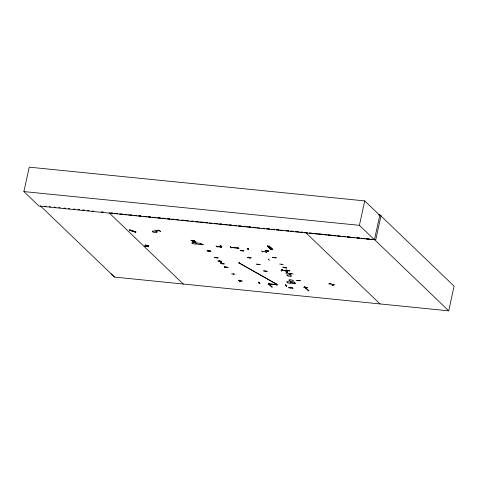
<?xml version="1.0" encoding="UTF-8"?>
<svg xmlns="http://www.w3.org/2000/svg" width="478" height="478" viewBox="0 0 478 478"><rect width="100%" height="100%" fill="white"/><g stroke="black" fill="none" stroke-linecap="round" stroke-linejoin="round"><path stroke-width="0.72" d="M247.413 248.339L248.596 249.636L247.234 248.291M247.299 248.363L248.697 249.594L247.401 248.285M269.586 284.446L268.289 283.191L269.562 284.494M286.621 286.179L285.336 284.876M192.371 241.575L195.944 241.934M207.088 250.825L210.679 251.225M207.094 250.86L210.673 251.189M214.568 257.588L218.153 257.935L214.449 257.642M231.561 273.852L235.068 274.175M238.576 280.61L242.215 281.046L238.636 280.682M247.407 257.409L250.938 257.672M250.992 257.779L247.335 257.349L250.92 257.72M275.878 257.827L272.221 257.421L275.806 257.785M279.672 264.041L283.305 264.519M307.366 287.595L303.715 287.188L307.3 287.553M217.986 261.024L221.565 261.388L217.95 261M224.397 267.005C235.69 268.313 216.665 266.115 227.773 267.327M289.823 270.936L286.226 270.488L289.805 270.853M286.722 267.943L283.119 267.507L286.698 267.901M289.369 273.541L293.139 273.924M281.93 270.172L286.949 271.247L281.984 270.058M378.421 214.747L379.879 214.897L374.453 239.783L38.951 206.036L23.9 191.582L29.224 167.157L364.732 200.903L379.777 215.357M221.093 247.508L219.85 246.068M220.507 245.811L220.525 246.224L220.531 245.8M281.094 270.865L281.966 269.21L282.384 269.323L281.518 270.966L281.094 270.865L281.488 270.853M286.902 272.257L287.774 270.596L287.35 270.512L286.483 272.155L286.902 272.257L286.567 272.107M340.109 236.329L337.964 235.905M374.453 239.783L359.402 225.335L364.732 200.903M381.05 215.536L375.768 239.759L370.862 239.263M305.639 232.505L380.034 303.936L448.717 310.843L454.1 286.161L379.879 214.897M144.655 246.062L148.473 246.821L144.679 245.991M286.298 267.483L282.683 267.118M146.507 246.415L146.812 245.447M146.489 246.325L146.961 245.567M203.646 244.467L200.067 244.144M240.326 250.586L243.858 250.908M243.911 250.95L240.261 250.556M256.644 264.185L260.229 264.549L256.65 264.125M300.22 280.729L296.719 280.407M296.701 280.425L300.298 280.771M191.045 240.303L194.618 240.661M237.53 247.389L238.922 248.668L237.626 247.413M275.627 283.974L277.019 285.193M275.716 283.956L277.013 285.211M154.92 230.115L157.459 231.406M135.543 232.129L129.377 230.038L135.501 232.153M192.437 240.494L193.751 241.737M193.913 241.743L192.616 240.47L193.937 241.778M200.832 243.643L202.314 244.927L201.029 243.672M216.014 245.865L217.49 247.114M220.699 261.807L219.42 260.534L220.884 261.777M248.5 249.564L247.216 248.309M248.847 257.086L250.161 258.377L248.877 257.122M240.213 281.488L238.94 280.216L240.237 281.464M261.394 250.813L262.852 252.055M285.497 284.864L286.609 286.131M328.888 283.896L331.045 283.49M285.975 273.147L287.421 272.46M291.921 282.809L295.051 283.173L294.125 282.032L295.637 283.49L291.95 283.084L290.499 281.691L291.974 282.731M272.37 249.414L268.995 246.116L272.824 249.54L269.114 246.128M272.335 249.414L268.756 246.08M291.21 273.721L289.572 274.294M291.006 273.595L289.519 274.3L291.012 273.697M156.276 230.755L158.965 230.755M193.237 241.109L193.596 241.127M193.715 241.253L193.435 241.229M270.787 249.331L267.31 245.925L271.379 249.385L267.835 245.913M201.782 244.324L202.086 244.461L201.782 244.342M226.178 267.292L226.47 267.423M233.186 273.99L233.33 274.002M298.433 280.664L298.726 280.795M305.299 287.224L305.585 287.368M334.373 284.834L332.025 285.193L334.373 284.816M242.053 250.825L242.25 250.848M258.365 264.382L258.532 264.394M281.506 264.274L281.387 264.143M233.061 273.864L233.401 274.211M291.598 273.966L291.466 273.84M298.469 280.562L298.344 280.544M216.845 246.493L220.46 246.905M265.404 251.751L265.798 251.798M220.836 246.254L220.478 246.212M249.498 257.726L249.892 257.767M268.283 259.656L268.6 259.65M239.418 263.157L239.006 263.055L239.323 263.097M239.753 280.855L240.147 280.945M258.909 282.833L258.496 282.743L258.891 282.827M286.137 285.521L286.573 285.611L286.197 285.527M305.293 287.499L304.946 287.409M220.394 246.899L216.916 246.552M262.32 251.488L262.601 251.47M265.774 251.84L262.261 251.44M248.076 248.942L248.476 249.026L248.166 249.008M266.82 250.831L267.053 250.986M268.618 259.697L268.367 259.674M239.048 263.067L277.354 284.613L239.687 263.139L239.024 263.109M290.17 273.966L286.764 272.884M231.776 247.49L237.703 248.07L231.28 247.526M23.9 191.582L359.402 225.335M44.741 206.257L46.217 206.406M49.174 206.705L50.65 206.855M54.343 207.225L55.818 207.374M58.77 207.667L60.252 207.816M65.42 208.336L63.944 208.187L65.384 208.3M68.372 208.635L69.854 208.784M73.546 209.155L75.022 209.304L73.51 209.125M79.45 209.752L77.974 209.603L79.426 209.723M82.407 210.045L84.624 210.272L83.124 210.099M87.576 210.565L89.051 210.714L87.558 210.547M92.009 211.013L93.485 211.162M111.219 212.943L112.706 213.092M115.67 213.391L117.158 213.541M120.868 213.917L122.35 214.066M125.32 214.365L126.801 214.514M130.512 214.885L132 215.034M134.963 215.333L136.451 215.482M139.421 215.781L140.902 215.931M144.613 216.307L146.095 216.456M149.064 216.755L150.546 216.904M154.257 217.275L155.744 217.424M158.714 217.723L160.196 217.872M163.165 218.171L165.388 218.392M168.358 218.691L169.839 218.84M172.809 219.139L174.297 219.288M182.459 220.113L183.94 220.262M192.102 221.081L193.59 221.23M196.554 221.529L198.041 221.678M201.752 222.055L203.234 222.204M206.203 222.503L207.685 222.652M215.847 223.471L217.335 223.62M220.304 223.919L221.786 224.068M225.496 224.439L226.978 224.588M229.948 224.887L231.436 225.036M235.14 225.413L236.628 225.562M239.598 225.861L241.079 226.01M244.049 226.309L246.272 226.53M249.241 226.829L250.729 226.978M253.693 227.277L255.18 227.426M263.342 228.251L264.824 228.4M267.794 228.699L269.275 228.848M272.986 229.219L274.474 229.368M277.437 229.667L278.925 229.816M287.087 230.635L288.569 230.784M291.538 231.083L293.026 231.233M296.73 231.609L298.218 231.758M301.188 232.057L302.67 232.206M109.91 212.961L112.88 213.26M114.362 213.409L117.331 213.708M119.56 213.935L121.782 214.156M124.011 214.383L126.975 214.682M128.463 214.831L131.432 215.13M133.655 215.351L136.624 215.65M138.106 215.799L141.076 216.098M143.304 216.325L146.274 216.624M147.756 216.773L150.725 217.072M152.207 217.221L155.918 217.592M157.399 217.741L160.369 218.04M161.857 218.189L164.82 218.488M167.049 218.709L170.019 219.008M171.5 219.157L174.47 219.456M175.952 219.605L178.921 219.904M181.15 220.131L184.114 220.43M185.601 220.579L188.571 220.878M190.794 221.099L193.022 221.326M195.245 221.547L198.215 221.846M199.696 221.995L202.666 222.294M204.895 222.521L207.864 222.82M209.346 222.969L212.316 223.268M214.538 223.489L217.508 223.788M218.99 223.937L221.959 224.236M223.447 224.385L227.158 224.756M228.639 224.905L231.609 225.204M233.091 225.353L236.06 225.652M238.283 225.879L241.253 226.178M242.74 226.327L245.704 226.626M247.192 226.775L250.902 227.146M252.384 227.295L255.354 227.594M256.835 227.743L259.805 228.042M262.034 228.269L264.256 228.49M266.485 228.717L269.455 229.016M271.677 229.237L273.906 229.464M276.129 229.685L279.098 229.984M280.58 230.133L283.55 230.432M285.778 230.653L288.748 230.952M290.23 231.101L293.199 231.4M295.422 231.627L298.392 231.926M299.873 232.075L302.843 232.374M304.331 232.523L307.276 232.816L305.812 232.672M309.463 233.037L312.391 233.33M313.849 233.479L317.506 233.85M318.963 233.993L321.885 234.286M323.349 234.435L327 234.806M328.464 234.949L331.385 235.242M332.849 235.391L335.771 235.684M342.35 236.347L345.271 236.64M347.464 236.861L350.386 237.154M351.844 237.303L354.772 237.596M356.958 237.817L359.886 238.11M361.344 238.259L364.266 238.552M366.459 238.773L369.38 239.066M370.844 239.215L374.495 239.58L448.717 310.843M192.425 241.689L195.926 241.976M237.709 248.124L238.199 248.225M266.473 252.444L265.206 251.159L266.509 252.396M269.831 284.105L269.383 284.111M275.806 284.709L276.296 284.804M111.254 273.972L114.529 277.079L380.034 303.936M54.295 207.177L55.771 207.327M309.511 233.043L312.463 233.348M313.944 233.497L316.902 233.796M318.378 233.945L322.076 234.322M323.552 234.471L326.51 234.77M327.986 234.919L331.684 235.296M333.16 235.445L336.118 235.744M337.599 235.893L340.557 236.192M342.033 236.341L344.991 236.64M347.207 236.867L350.165 237.166M351.641 237.315L354.598 237.614M356.815 237.841L359.773 238.14M361.254 238.289L364.212 238.588M365.688 238.737L369.386 239.114M220.37 245.62L221.655 246.869L220.227 245.578M267.895 251.494L266.742 250.257M272.579 257.289L276.236 257.732L272.651 257.361M268.206 259.046L269.502 260.301M238.815 262.482L240.231 263.748M259.56 283.43L258.311 282.134L259.596 283.382M285.509 284.918L286.597 286.208M306.141 288.12L304.653 286.848L306.141 288.097M230.169 246.66L231.561 247.927L230.265 246.642M274.503 257.552L274.527 257.678M287.445 272.502L285.999 273.189M136.128 231.955L129.92 229.828M129.544 229.942L135.603 232.069M331.081 283.532L328.9 283.956M330.005 283.783L333.154 284.966M160.584 231.358L158.003 230.061L160.453 231.328M266.61 250.245L268.039 251.536M304.695 286.818L305.98 288.067M220.376 245.608L221.655 246.851M219.826 246.224L221.129 247.461M193.231 240.571L194.534 241.814M193.07 240.536L194.373 241.772M267.549 245.967L270.984 249.355M219.402 261.251L219.551 261.4M194.558 240.631L190.979 240.273M109.169 212.889L183.391 284.153M40.307 205.815L114.529 277.079M211.019 251.087L207.5 250.807M263.665 270.865L267.298 271.343L263.647 270.906M148.789 245.823L144.983 245.023L148.795 245.823M224.266 263.928L220.645 263.587L224.254 263.952M285.838 270.118L289.423 270.482L285.838 270.118M220.501 245.668L221.888 246.953L220.507 245.662M258.598 282.247L259.99 283.532L258.592 282.271M289.728 287.409L288.545 287.29L289.477 287.678L289.232 287.953L290.72 288.103L289.728 287.409M292.046 287.642L290.863 287.523L291.795 287.911L291.556 288.186L293.044 288.336L292.046 287.642M219.838 261.382L219.527 261.346L222.055 263.474L219.838 261.382M275.687 284.541L269.759 283.962L275.687 284.541M103.087 212.124L101.611 211.981L103.081 212.124M268.875 283.812L268.182 283.741L271.665 287.093L272.364 287.159L268.893 283.848M305.526 287.499L304.827 287.433L308.316 290.779L309.009 290.851L305.526 287.499M268.75 250.98L265.153 250.621L268.75 250.98M287.571 275.788A2.432 0.645 12.3 0 0 291.443 276.182A2.432 0.645 12.3 0 0 288.282 274.808A2.432 0.645 12.3 0 0 287.571 275.788M153.121 232.033A2.426 0.645 12.3 0 0 156.981 232.428A2.426 0.645 12.3 0 0 153.826 231.053A2.426 0.645 12.3 0 0 153.121 232.033M192.658 243.475A2.426 0.645 12.3 0 0 196.524 243.864A2.426 0.645 12.3 0 0 193.369 242.495A2.426 0.645 12.3 0 0 192.658 243.475M196.93 243.905A2.426 0.645 12.3 0 0 200.796 244.294A2.426 0.645 12.3 0 0 197.641 242.926A2.426 0.645 12.3 0 0 196.93 243.905M289.68 280.735A2.432 0.645 12.3 0 0 293.546 281.124A2.432 0.645 12.3 0 0 290.391 279.75A2.432 0.645 12.3 0 0 289.68 280.735M287.523 282.689A2.432 0.645 12.3 0 0 291.395 283.078A2.432 0.645 12.3 0 0 288.234 281.703A2.432 0.645 12.3 0 0 287.523 282.689"/></g></svg>
